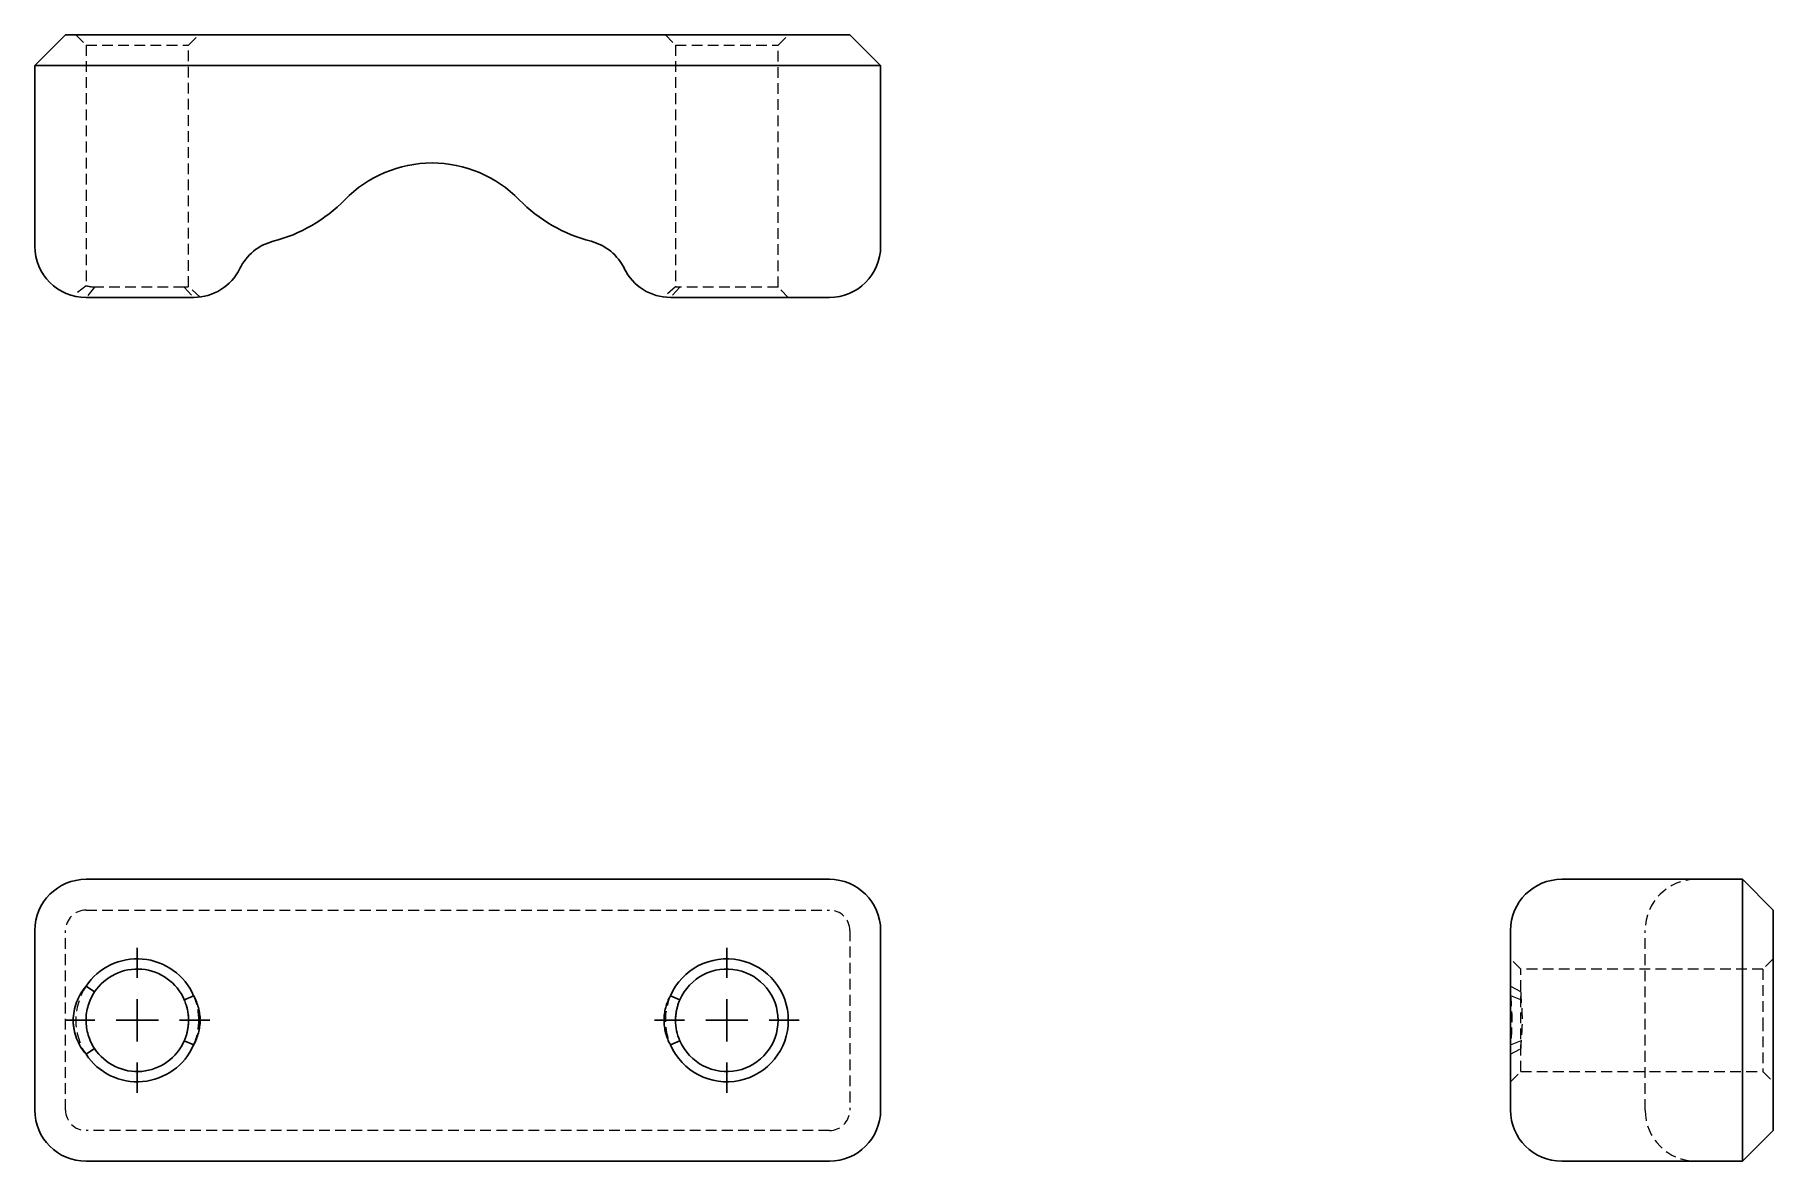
# Model space of a CAD drawing. Header units: millimetres. Extents: x 33 to 239, y 40 to 174.
import ezdxf

# ---------------------------------------------------------------- set-up
doc = ezdxf.new("R2010")
doc.units = ezdxf.units.MM
doc.linetypes.add('HIDDEN', pattern=[1.905, 1.27, -0.635])
doc.layers.add('10', color=7, linetype='Continuous')

# ---------------------------------------------------------------- blocks, each defined once
blk = doc.blocks.new('SW_CENTERMARKSYMBOL_0')
at = {"layer": '10', "color": 0}
for p, q in [((0, 5), (0, 8.56)), ((0, 0), (0, 2.5)), ((-5, 0), (-8.56, 0)), ((0, 0), (-2.5, 0)), ((0, 0), (0, -2.5)), ((0, 0), (2.5, 0)), ((5, 0), (8.56, 0)), ((0, -5), (0, -8.56))]:
    blk.add_line(p, q, dxfattribs=at)
blk = doc.blocks.new('SW_CENTERMARKSYMBOL_1')
at = {"layer": '10', "color": 0}
for p, q in [((0, 5), (0, 8.56)), ((0, 0), (0, 2.5)), ((-5, 0), (-8.56, 0)), ((0, 0), (-2.5, 0)), ((0, 0), (0, -2.5)), ((0, 0), (2.5, 0)), ((5, 0), (8.56, 0)), ((0, -5), (0, -8.56))]:
    blk.add_line(p, q, dxfattribs=at)

msp = doc.modelspace()

# ---------------------------------------------------------------- linework, layer by layer
at = {"color": 7, "linetype": 'Continuous', "lineweight": 25}
for p, q in [((36.64, 173.53), (33, 169.89)), ((36.64, 173.53), (39.06, 173.53)), ((39.06, 173.53), (126.94, 173.53)), ((126.94, 173.53), (129.36, 173.53)), ((133, 169.89), (129.36, 173.53)), ((39.06, 169.89), (33, 169.89)), ((33, 148.53), (33, 169.89)), ((126.94, 169.89), (39.06, 169.89)), ((133, 169.89), (126.94, 169.89)), ((133, 169.89), (133, 148.53)), ((51.79, 142.47), (39.06, 142.47)), ((126.94, 142.47), (108.15, 142.47)), ((39.06, 73.67), (51.79, 73.67)), ((59.66, 73.67), (51.79, 73.67)), ((59.66, 73.67), (65.32, 73.67)), ((65.32, 73.67), (94.62, 73.67)), ((94.62, 73.67), (100.28, 73.67)), ((108.15, 73.67), (100.28, 73.67)), ((108.15, 73.67), (126.94, 73.67)), ((213.53, 73.67), (234.89, 73.67)), ((234.89, 67.61), (234.89, 73.67)), ((234.89, 73.67), (238.53, 70.03)), ((238.53, 70.03), (238.53, 67.61)), ((33, 46.39), (33, 67.61)), ((133, 67.61), (133, 46.39)), ((207.47, 46.39), (207.47, 67.61)), ((234.89, 46.39), (234.89, 67.61)), ((238.53, 67.61), (238.53, 46.39)), ((40.07, 60.35), (39.06, 61.02)), ((50.68, 59.42), (51.79, 59.91)), ((109.26, 59.42), (108.15, 59.91)), ((39.06, 52.98), (40.07, 53.65)), ((51.79, 54.09), (50.68, 54.58)), ((108.15, 54.09), (109.26, 54.58)), ((234.89, 40.33), (234.89, 46.39)), ((238.53, 46.39), (238.53, 43.97)), ((234.89, 40.33), (238.53, 43.97)), ((51.79, 40.33), (39.06, 40.33)), ((51.79, 40.33), (59.66, 40.33)), ((65.32, 40.33), (59.66, 40.33)), ((94.62, 40.33), (65.32, 40.33)), ((100.28, 40.33), (94.62, 40.33)), ((100.28, 40.33), (108.15, 40.33)), ((126.94, 40.33), (108.15, 40.33)), ((234.89, 40.33), (213.53, 40.33))]:
    msp.add_line(p, q, dxfattribs=at)
at = {"color": 7, "linetype": 'HIDDEN', "lineweight": 18}
for p, q in [((37.85, 173.53), (39.06, 172.32)), ((51.18, 172.32), (52.39, 173.53)), ((107.55, 173.53), (108.76, 172.32)), ((120.88, 172.32), (122.09, 173.53)), ((39.06, 172.32), (51.18, 172.32)), ((39.06, 172.32), (39.06, 143.84)), ((51.18, 143.72), (51.18, 172.32)), ((108.76, 172.32), (120.88, 172.32)), ((108.76, 172.32), (108.76, 143.72)), ((120.88, 143.68), (120.88, 172.32)), ((39.07, 143.84), (37.54, 142.66)), ((40.07, 143.68), (39.06, 142.47)), ((50.68, 143.68), (40.07, 143.68)), ((50.68, 143.68), (51.79, 142.47)), ((52.55, 142.51), (51.18, 143.72)), ((108.77, 143.73), (107.39, 142.51)), ((109.26, 143.68), (108.15, 142.47)), ((120.88, 143.68), (109.26, 143.68)), ((122.09, 142.47), (120.88, 143.68)), ((39.06, 70.03), (126.94, 70.03)), ((36.64, 46.39), (36.64, 67.61)), ((129.36, 67.61), (129.36, 46.39)), ((223.38, 46.39), (223.38, 67.61)), ((208.68, 63.06), (207.47, 64.27)), ((238.53, 64.27), (237.32, 63.06)), ((208.68, 50.94), (208.68, 63.06)), ((237.32, 63.06), (208.68, 63.06)), ((237.32, 63.06), (237.32, 57)), ((208.68, 60.35), (207.47, 61.02)), ((208.68, 59.42), (207.47, 59.91)), ((237.32, 57), (237.32, 50.94)), ((207.47, 54.09), (208.68, 54.58)), ((207.47, 52.98), (208.68, 53.65)), ((207.47, 49.73), (208.68, 50.94)), ((208.68, 50.94), (237.32, 50.94)), ((237.32, 50.94), (238.53, 49.73)), ((126.94, 43.97), (39.06, 43.97))]:
    msp.add_line(p, q, dxfattribs=at)
at = {"color": 7, "linetype": 'Continuous', "lineweight": 25}
for centre, radius, start, end in [((79.97, 143.98), 14.39, 44.2407, 135.7593), ((56.63, 166.71), 18.18, 284.4775, 315.7593), ((103.31, 166.71), 18.18, 224.2407, 255.5225), ((39.06, 148.53), 6.06, 180, 270), ((62.69, 143.24), 6.06, 104.4775, 154.1198), ((97.25, 143.24), 6.06, 25.8802, 75.5225), ((126.94, 148.53), 6.06, 270, 0), ((51.79, 148.53), 6.06, 270, 334.1198), ((108.15, 148.53), 6.06, 205.8802, 270), ((39.06, 67.61), 6.06, 90, 180), ((126.94, 67.61), 6.06, 0, 90), ((213.53, 67.61), 6.06, 90, 180), ((45.12, 57), 7.27, 23.574, 146.4427), ((114.82, 57), 7.27, 203.574, 156.426), ((45.12, 57), 6.06, 23.574, 146.4427), ((114.82, 57), 6.06, 203.574, 156.426), ((45.12, 57), 7.27, 213.5573, 336.426), ((45.12, 57), 6.06, 213.5573, 336.426), ((39.06, 46.39), 6.06, 180, 270), ((126.94, 46.39), 6.06, 270, 0), ((213.53, 46.39), 6.06, 180, 270)]:
    msp.add_arc(centre, radius, start, end, dxfattribs=at)
at = {"color": 7, "linetype": 'HIDDEN', "lineweight": 18}
for centre, radius, start, end in [((229.44, 67.61), 6.06, 90, 180), ((39.06, 67.61), 2.42, 90, 180), ((126.94, 67.61), 2.42, 0, 90), ((45.12, 57), 7.27, 146.4427, 213.5573), ((45.12, 57), 7.27, 0, 23.574), ((114.82, 57), 7.27, 156.426, 203.574), ((45.12, 57), 7.27, 336.426, 0), ((39.06, 46.39), 2.42, 180, 270), ((126.94, 46.39), 2.42, 270, 0), ((229.44, 46.39), 6.06, 180, 270)]:
    msp.add_arc(centre, radius, start, end, dxfattribs=at)
for points, knots in [([(40.07, 143.68), (39.74, 143.68), (39.49, 143.73), (39.23, 143.79), (39.17, 143.8), (39.08, 143.83), (39.06, 143.84), (39.06, 143.84)], [0, 0, 0, 0, 0.5, 0.5, 0.75, 0.75, 1, 1, 1, 1]), ([(51.18, 143.72), (51.18, 143.72), (51.18, 143.72), (51.17, 143.72), (51.15, 143.72), (51.11, 143.71), (51.05, 143.7), (50.98, 143.7), (50.88, 143.69), (50.79, 143.68), (50.71, 143.68), (50.68, 143.68)], [0, 0, 0, 0, 0.081688, 0.165385, 0.251093, 0.364807, 0.500716, 0.671199, 0.749526, 0.884581, 1, 1, 1, 1]), ([(109.26, 143.68), (109.24, 143.68), (109.19, 143.68), (109.11, 143.68), (109.04, 143.69), (108.96, 143.7), (108.88, 143.7), (108.81, 143.71), (108.76, 143.72), (108.76, 143.72), (108.76, 143.72)], [0, 0, 0, 0, 0.074974, 0.158771, 0.251393, 0.344982, 0.502522, 0.684501, 0.850325, 1, 1, 1, 1]), ([(207.47, 52.98), (207.47, 53.26), (207.48, 53.56), (207.52, 54.19), (207.55, 54.52), (207.6, 55.2), (207.62, 55.55), (207.64, 56.08), (207.65, 56.26), (207.66, 56.63), (207.66, 56.81), (207.66, 57.36), (207.65, 57.73), (207.62, 58.44), (207.6, 58.8), (207.55, 59.48), (207.52, 59.81), (207.48, 60.43), (207.47, 60.74), (207.47, 61.02)], [0, 0, 0, 0, 0.125, 0.125, 0.25, 0.25, 0.375, 0.375, 0.4375, 0.4375, 0.5, 0.5, 0.625, 0.625, 0.75, 0.75, 0.875, 0.875, 1, 1, 1, 1]), ([(208.68, 60.35), (208.68, 59.85), (208.73, 59.32), (208.79, 58.47), (208.8, 58.18), (208.83, 57.59), (208.84, 57.3), (208.84, 56.4), (208.81, 55.82), (208.75, 54.97), (208.73, 54.69), (208.69, 54.16), (208.68, 53.9), (208.68, 53.65)], [0, 0, 0, 0, 0.25, 0.25, 0.375, 0.375, 0.5, 0.5, 0.75, 0.75, 0.875, 0.875, 1, 1, 1, 1])]:
    msp.add_open_spline(points, degree=3, knots=knots, dxfattribs=at)
at = {"color": 7, "linetype": 'Continuous', "lineweight": 25}
for points, knots in [([(39.06, 52.98), (38.83, 53.26), (38.61, 53.56), (38.24, 54.19), (38.08, 54.52), (37.82, 55.2), (37.72, 55.55), (37.62, 56.08), (37.59, 56.26), (37.55, 56.63), (37.55, 56.81), (37.55, 57.36), (37.58, 57.73), (37.71, 58.44), (37.82, 58.8), (38.08, 59.48), (38.24, 59.81), (38.61, 60.43), (38.83, 60.74), (39.06, 61.02)], [0, 0, 0, 0, 0.125, 0.125, 0.25, 0.25, 0.375, 0.375, 0.4375, 0.4375, 0.5, 0.5, 0.625, 0.625, 0.75, 0.75, 0.875, 0.875, 1, 1, 1, 1]), ([(40.07, 60.35), (39.74, 59.85), (39.49, 59.32), (39.23, 58.47), (39.17, 58.18), (39.08, 57.59), (39.06, 57.3), (39.06, 56.4), (39.15, 55.82), (39.4, 54.97), (39.51, 54.69), (39.76, 54.16), (39.91, 53.9), (40.07, 53.65)], [0, 0, 0, 0, 0.25, 0.25, 0.375, 0.375, 0.5, 0.5, 0.75, 0.75, 0.875, 0.875, 1, 1, 1, 1]), ([(51.79, 59.91), (52.03, 59.46), (52.22, 58.99), (52.41, 58.25), (52.46, 58), (52.53, 57.5), (52.55, 57.25), (52.55, 56.75), (52.53, 56.49), (52.46, 55.99), (52.41, 55.74), (52.22, 55.01), (52.03, 54.54), (51.79, 54.09)], [0, 0, 0, 0, 0.25, 0.25, 0.375, 0.375, 0.5, 0.5, 0.625, 0.625, 0.75, 0.75, 1, 1, 1, 1]), ([(108.15, 54.09), (107.91, 54.54), (107.72, 55.01), (107.52, 55.75), (107.48, 56), (107.41, 56.5), (107.39, 56.75), (107.39, 57.25), (107.41, 57.51), (107.48, 58.01), (107.53, 58.26), (107.72, 58.99), (107.91, 59.46), (108.15, 59.91)], [0, 0, 0, 0, 0.25, 0.25, 0.375, 0.375, 0.5, 0.5, 0.625, 0.625, 0.75, 0.75, 1, 1, 1, 1]), ([(51.18, 57), (51.18, 57.07), (51.18, 57.21), (51.17, 57.41), (51.15, 57.65), (51.11, 57.92), (51.05, 58.27), (50.98, 58.58), (50.88, 58.88), (50.79, 59.14), (50.71, 59.34), (50.68, 59.42)], [0, 0, 0, 0, 0.081688, 0.165385, 0.251093, 0.364807, 0.500716, 0.671199, 0.749526, 0.884581, 1, 1, 1, 1]), ([(109.26, 59.42), (109.24, 59.37), (109.19, 59.25), (109.11, 59.05), (109.04, 58.84), (108.96, 58.56), (108.88, 58.21), (108.81, 57.8), (108.76, 57.39), (108.76, 57.12), (108.76, 57)], [0, 0, 0, 0, 0.074974, 0.158771, 0.251393, 0.344982, 0.502522, 0.684501, 0.850325, 1, 1, 1, 1]), ([(50.68, 54.58), (50.7, 54.63), (50.75, 54.75), (50.83, 54.95), (50.9, 55.16), (50.98, 55.44), (51.06, 55.79), (51.13, 56.2), (51.17, 56.61), (51.18, 56.88), (51.18, 57)], [0, 0, 0, 0, 0.07497, 0.158762, 0.25138, 0.344966, 0.502497, 0.684479, 0.850311, 1, 1, 1, 1]), ([(108.76, 57), (108.76, 56.58), (108.8, 56.17), (108.97, 55.36), (109.1, 54.96), (109.26, 54.58)], [0, 0, 0, 0, 0.5, 0.5, 1, 1, 1, 1])]:
    msp.add_open_spline(points, degree=3, knots=knots, dxfattribs=at)

# ---------------------------------------------------------------- block references
at = {"layer": '10'}
for name, p in [('SW_CENTERMARKSYMBOL_0', (45.12, 57)), ('SW_CENTERMARKSYMBOL_1', (114.82, 57))]:
    msp.add_blockref(name, p, dxfattribs=at)

doc.saveas('drawing.dxf')
